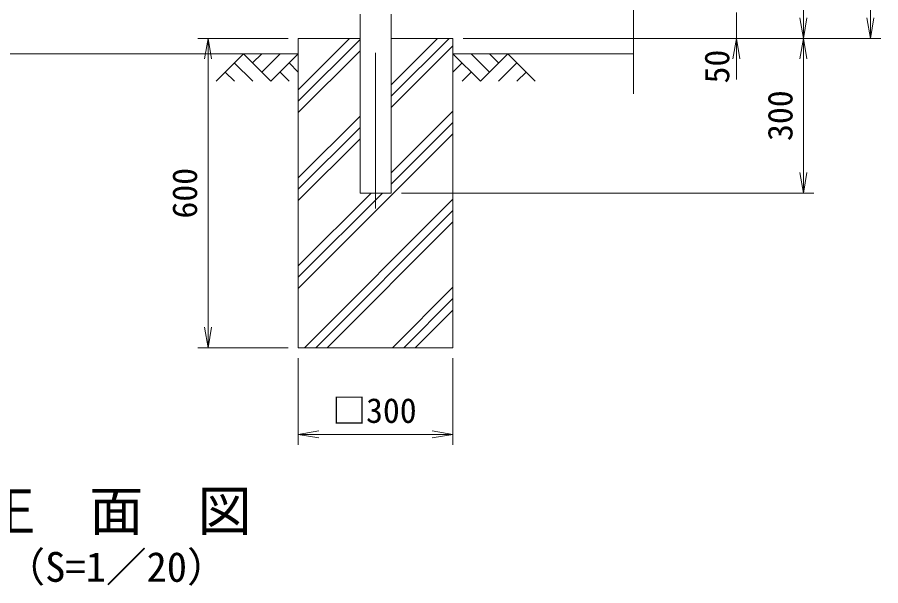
# Model space of a CAD drawing. Units: millimetres, scale not verified. Extents: x -4200 to 4200, y -2970 to 2970.
# Drawn here: x -2240 to -564, y -1600 to -498 of the extents above; entities that cross this region are included whole.
import ezdxf
from ezdxf.enums import TextEntityAlignment as Align

# ---------------------------------------------------------------- set-up
doc = ezdxf.new("R2010")
doc.units = ezdxf.units.MM
doc.header["$LTSCALE"] = 20
doc.linetypes.add('USER1', pattern=[50.8, 31.75, -6.35, 6.35, -6.35])
for name, color, linetype, lineweight in [('0-2_D-TTL-TXT', 7, 'Continuous', 18), ('0-3_D-STR4', 7, 'Continuous', 9), ('0-4_D-BMK', 2, 'USER1', 13), ('0-5_D-STR1', 1, 'Continuous', 18), ('0-6_D-BGD', 7, 'Continuous', 9), ('0-7_D-DCR-HCH', 7, 'Continuous', 9), ('0-9_D-STR-DIM', 7, 'Continuous', 9), ('0-B_0', 7, 'Continuous', 9)]:
    doc.layers.add(name, color=color, linetype=linetype, lineweight=lineweight)
doc.styles.add('ＭＳ ゴシック', font='')
doc.styles.get('ＭＳ ゴシック').set_extended_font_data('MS Gothic')

# ---------------------------------------------------------------- blocks, each defined once
blk = doc.blocks.new('_Open')
at = {"layer": '0-B_0'}
blk.add_line((-20, 3.33), (0, 0), dxfattribs=at)
blk.add_lwpolyline([(-20, -3.33), (0, 0), (-20, 0)], dxfattribs=at)

msp = doc.modelspace()

# ---------------------------------------------------------------- linework, layer by layer
at = {"layer": '0-3_D-STR4'}
for p, q in [((-1694.32, -538.63), (-1694.32, -1138.63)), ((-1574.57, -538.63), (-1694.32, -538.63)), ((-1394.32, -538.63), (-1514.07, -538.63)), ((-1394.32, -538.63), (-1394.32, -1138.63)), ((-1394.32, -1138.63), (-1694.32, -1138.63))]:
    msp.add_line(p, q, dxfattribs=at)
at = {"layer": '0-4_D-BMK'}
msp.add_line((-1544.32, 1465.52), (-1544.32, -868.63), dxfattribs=at)
at = {"layer": '0-5_D-STR1'}
for p, q in [((-1574.57, -491.63), (-1574.57, -838.63)), ((-1514.07, -491.63), (-1514.07, -838.63)), ((-1574.57, -838.63), (-1514.07, -838.63))]:
    msp.add_line(p, q, dxfattribs=at)
at = {"layer": '0-6_D-BGD'}
for p, q in [((-1694.32, -568.63), (-2429.32, -568.63)), ((-1044.32, -568.63), (-1394.32, -568.63))]:
    msp.add_line(p, q, dxfattribs=at)
at = {"layer": '0-7_D-DCR-HCH'}
for p, q in [((-1694.32, -638.23), (-1594.72, -538.63)), ((-1694.32, -660.33), (-1574.57, -540.58)), ((-1514.07, -650.79), (-1401.92, -538.63)), ((-1514.07, -628.69), (-1424.01, -538.63)), ((-1800.75, -568.63), (-1853.96, -621.84)), ((-1800.75, -568.63), (-1747.53, -621.84)), ((-1783.01, -586.37), (-1765.27, -568.63)), ((-1765.27, -604.11), (-1729.8, -568.63)), ((-1747.53, -621.84), (-1694.32, -568.63)), ((-1694.32, -682.43), (-1574.57, -562.68)), ((-1514.07, -672.89), (-1394.32, -553.14)), ((-1341.11, -621.84), (-1394.32, -568.63)), ((-1323.37, -604.11), (-1358.85, -568.63)), ((-1287.9, -568.63), (-1341.11, -621.84)), ((-1305.54, -586.46), (-1323.37, -568.63)), ((-1287.9, -568.63), (-1234.69, -621.84)), ((-1818.48, -586.37), (-1782.85, -621.84)), ((-1712.06, -586.37), (-1694.32, -604.03)), ((-1376.58, -586.37), (-1394.32, -604.03)), ((-1270.16, -586.37), (-1305.8, -621.84)), ((-1836.22, -604.11), (-1818.4, -621.84)), ((-1729.8, -604.11), (-1711.98, -621.84)), ((-1358.85, -604.11), (-1376.67, -621.84)), ((-1252.42, -604.11), (-1270.24, -621.84)), ((-1514.07, -799.4), (-1394.32, -679.65)), ((-1694.32, -808.94), (-1574.57, -689.19)), ((-1514.07, -821.5), (-1394.32, -701.75)), ((-1694.32, -831.04), (-1574.57, -711.29)), ((-1694.32, -1023.84), (-1394.32, -723.84)), ((-1694.32, -853.14), (-1574.57, -733.39)), ((-1694.32, -1001.75), (-1531.21, -838.63)), ((-1694.32, -979.65), (-1553.3, -838.63)), ((-1682.6, -1138.63), (-1394.32, -850.36)), ((-1660.5, -1138.63), (-1394.32, -872.46)), ((-1638.4, -1138.63), (-1394.32, -894.55)), ((-1511.89, -1138.63), (-1394.32, -1021.07)), ((-1489.79, -1138.63), (-1394.32, -1043.17)), ((-1467.69, -1138.63), (-1394.32, -1065.26))]:
    msp.add_line(p, q, dxfattribs=at)
at = {"layer": '0-9_D-STR-DIM'}
for p, q in [((-584.32, 1385.37), (-584.32, -498.63)), ((-714.32, 921.37), (-714.32, -498.63)), ((-1044.32, 164.29), (-1044.32, -645.94)), ((-844.32, -488.63), (-844.32, -538.63)), ((-1714.32, -538.63), (-1889.54, -538.63)), ((-1374.32, -538.63), (-824.32, -538.63)), ((-1374.32, -538.63), (-694.32, -538.63)), ((-1374.32, -538.63), (-564.32, -538.63)), ((-1354.32, -538.63), (-694.32, -538.63)), ((-1869.54, -578.63), (-1869.54, -1098.63)), ((-844.32, -578.63), (-844.32, -618.63)), ((-714.32, -578.63), (-714.32, -798.63)), ((-1494.07, -838.63), (-694.32, -838.63)), ((-1714.32, -1138.63), (-1889.54, -1138.63)), ((-1694.32, -1158.63), (-1694.32, -1326.33)), ((-1394.32, -1158.63), (-1394.32, -1326.33)), ((-1654.32, -1306.33), (-1434.32, -1306.33))]:
    msp.add_line(p, q, dxfattribs=at)

# ---------------------------------------------------------------- block references
at = {"layer": '0-9_D-STR-DIM', "xscale": 2, "yscale": 2}
for p, rotation in [((-714.32, -538.63), 270), ((-584.32, -538.63), 270), ((-1869.54, -538.63), 90), ((-844.32, -538.63), 90), ((-714.32, -538.63), 90), ((-714.32, -838.63), 270), ((-1869.54, -1138.63), 270), ((-1694.32, -1306.33), 180)]:
    msp.add_blockref('_Open', p, dxfattribs=dict(at, rotation=rotation))
msp.add_blockref('_Open', (-1394.32, -1306.33), dxfattribs=at)

# ---------------------------------------------------------------- texts
at = {"layer": '0-2_D-TTL-TXT', "style": 'ＭＳ ゴシック'}
for s, height, p in [('正\u3000面\u3000図', 76.98, (-2309.81, -1516.31)), ('（S=1／20）', 57.77, (-2264.33, -1609.5))]:
    msp.add_text(s, height=height, dxfattribs=at).set_placement(p, align=Align.BOTTOM_LEFT)
at = {"layer": '0-9_D-STR-DIM', "style": 'ＭＳ ゴシック'}
for s, p in [('50', (-843.79, -626.01)), ('300', (-721.07, -737.51)), ('600', (-1876.29, -887.88))]:
    msp.add_text(s, height=48.09, rotation=90, dxfattribs=at).set_placement(p, align=Align.BOTTOM_LEFT)
msp.add_text('□300', height=48.09, dxfattribs=at).set_placement((-1628.47, -1298.57), align=Align.BOTTOM_LEFT)

doc.saveas('drawing.dxf')
